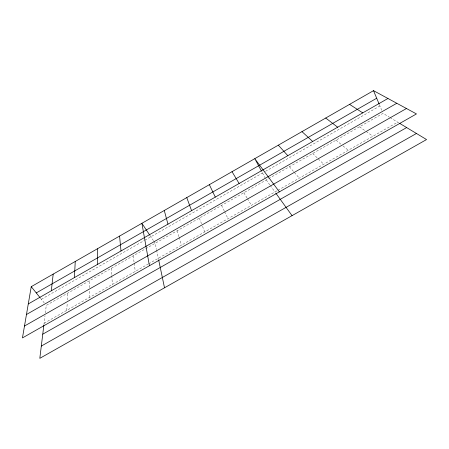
<?xml version="1.0" encoding="UTF-8"?>
<svg xmlns="http://www.w3.org/2000/svg" width="449" height="449" viewBox="0 0 449 449"><rect width="100%" height="100%" fill="white"/><g stroke="black" fill="none" stroke-linecap="round" stroke-linejoin="round"><path stroke-width="0.34" stroke-dasharray="2.25 1.68" d="M89.503 297.44L89.531 290.464M89.547 287.674L89.576 280.698M66.749 310.382L67.249 302.766M67.429 299.994L67.878 293.074M43.923 324.633L45.012 315.703M45.349 312.959L46.269 305.393L145.094 249.043M41.364 299.287L144.281 240.518M144.881 240.181L264.904 171.641M265.505 171.305L379.938 105.958M145.684 248.707L268.042 178.938M268.637 178.601L383.048 113.361L389.491 117.24M44.092 323.269L148.018 264.164M148.625 263.821L277.381 190.595M277.993 190.247L397.691 122.179M390.074 117.593L398.886 122.897M359.497 126.792L365.654 131.13M366.21 131.523L372.928 136.26M336.043 140.167L340.83 144.123M342.957 145.88L348.272 150.28M312.684 153.485L323.729 164.239M289.425 166.747L293.91 171.928M294.353 172.444L299.287 178.141M40.511 298.226L44.227 302.851M269.815 184.876L266.263 179.954L261.868 171.799M270.208 185.42L274.951 191.981M150.089 235.641L153.373 240.58M153.732 241.119L155.18 243.296L156.465 249.436M243.869 192.722L247.107 198.138M247.466 198.739L251.429 205.356M221.565 205.44L224.326 211.114M224.635 211.743L228.008 218.674M379.399 104.673L381.751 110.28M199.345 218.107L201.528 223.765M202.499 226.279L204.682 231.937M177.22 230.724L178.955 236.629M179.145 237.28L181.458 245.148M156.611 250.115L158.598 259.612M133.224 255.812L134.122 262.592M134.212 263.271L135.289 271.404M111.358 268.283L111.767 275.018M111.812 275.692L112.345 284.447"/><path stroke-width="0.67" d="M74.444 277.572L75.236 261.481M51.315 290.784L53.19 274.103M43.839 325.312L39.815 358.341L426.55 139.555L399.481 123.256M31.239 286.675L22.45 337.917L416.459 113.928L373.517 90.659L31.239 286.675L40.09 297.698M36.257 292.922L376.7 98.241M28.276 303.945L387.947 98.477M26.469 314.496L396.787 103.27M24.487 326.03L406.463 108.512M42.762 334.179L406.648 127.572M41.308 346.084L416.442 133.471M349.575 104.37L362.747 112.873M325.727 118.031L337.659 127.207M301.981 131.63L312.684 141.474M278.329 145.167L287.815 155.68M279.373 191.863L254.785 158.654L261.543 171.198M275.77 193.109L292.052 215.643M149.713 235.074L141.89 223.31L149.427 265.729M232.021 171.692L239.126 183.495M209.352 184.674L215.301 197.105M373.517 90.659L379.13 104.028M186.773 197.605L191.577 210.654M164.283 210.48L167.954 224.152M158.738 260.268L164.508 287.798M119.58 236.084L121 250.974M97.366 248.808L97.674 264.298"/></g></svg>
